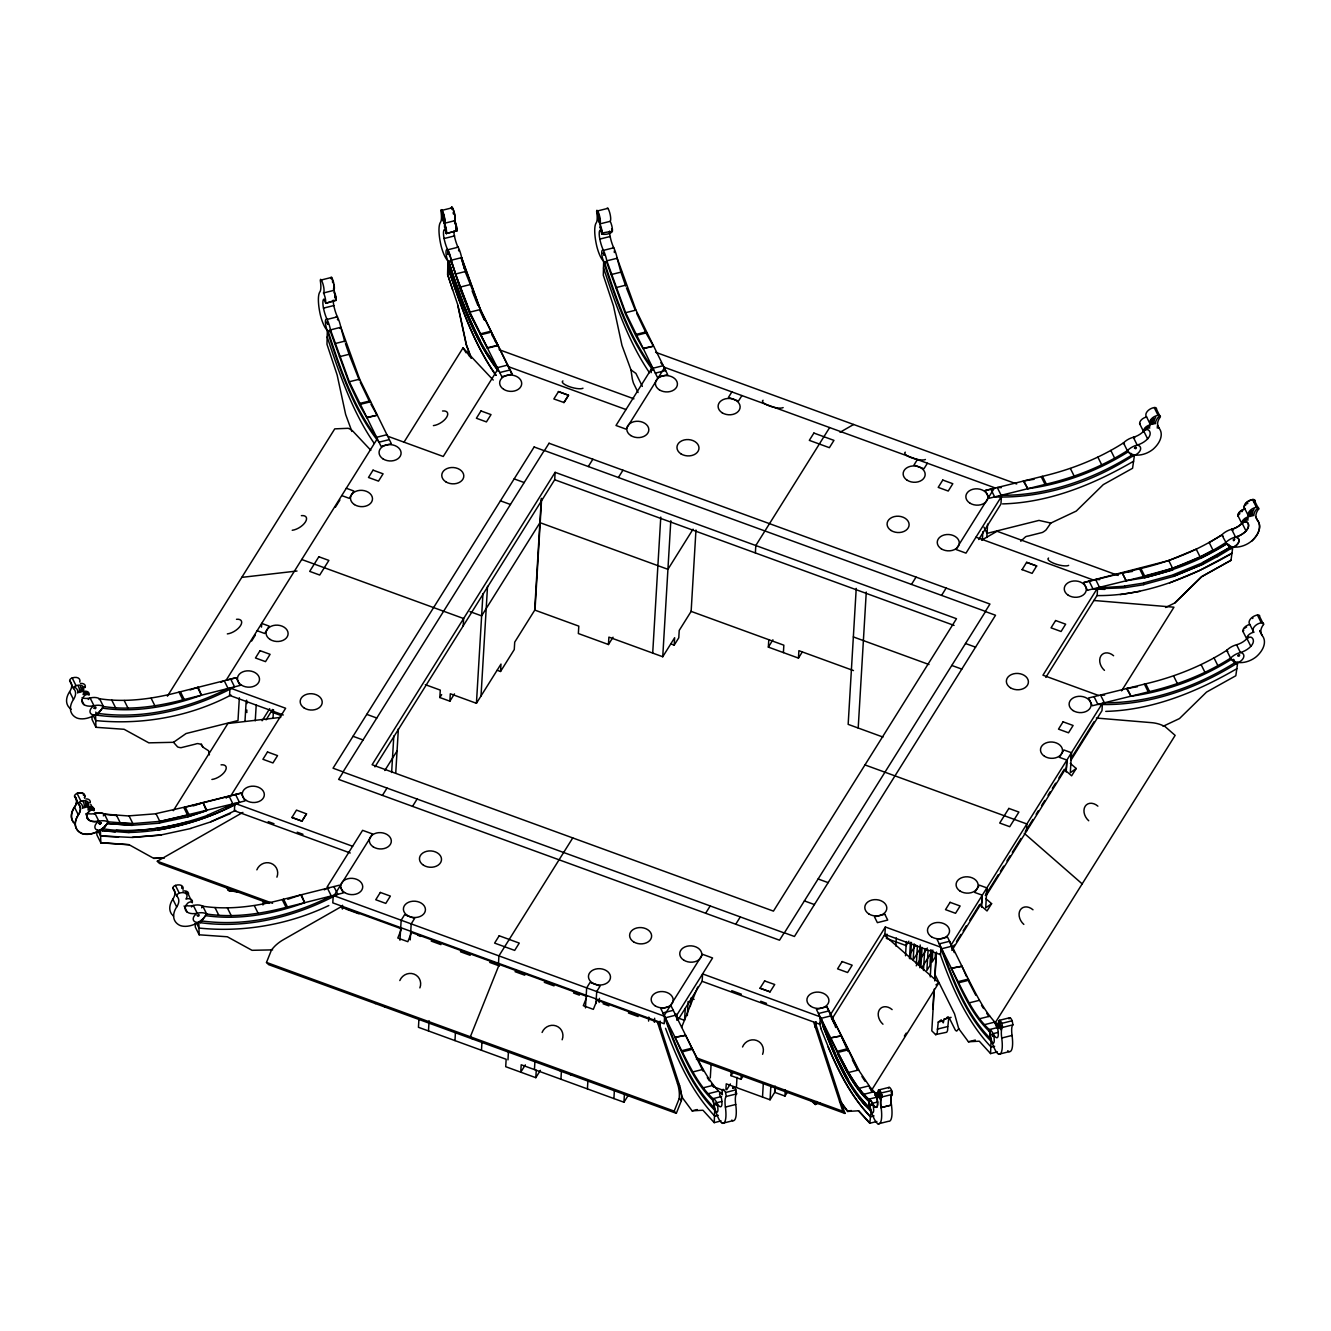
<?xml version="1.0" encoding="UTF-8"?>
<svg xmlns="http://www.w3.org/2000/svg" width="1331" height="1331" viewBox="0 0 1331 1331"><rect width="100%" height="100%" fill="white"/><g stroke="black" fill="none" stroke-linecap="round" stroke-linejoin="round"><path stroke-width="1.5" d="M892.302 1092.901L892.169 1094.265M451.226 208.268L452.074 207.203M451.425 208.218L451.658 207.104L452.241 207.786A7.653 2.013 76 0 1 454.67 215.173A7.653 2.013 76 0 1 454.453 220.78A6.755 1.78 76 0 1 456.666 230.862L456.616 231.112M935.111 974.808L954.51 1013.789L958.736 1028.68L956.739 1031.059A13.476 3.544 76 0 1 955.309 1030.078L949.968 1019.38A5.424 1.431 76 0 0 949.036 1017.55C947.106 1014.871 946.74 1020.361 944.211 1019.064L943.263 1022.824L941.267 1019.862L938.239 1022.075L937.357 1031.026A12.295 3.228 76 0 1 937.157 1033.338L935.826 1034.786L931.8 1030.843L934.279 989.033M447.931 260.71L447.582 274.668L457.964 305.365L466.449 344.812L471.307 358.022M892.386 1093.966L892.352 1094.332A16.222 4.259 76 0 0 891.454 1105.029A24.84 6.539 76 0 1 888.526 1121.284L877.994 1123.913M1234.769 539.105C1233.022 541.434 1233.637 541.301 1234.519 539.038M441.093 210.398L440.894 210.847A16.222 4.259 76 0 1 440.445 222.327A24.84 6.539 76 0 0 441.043 245.653A17.12 4.509 76 0 0 447.615 260.443L447.715 260.543A17.802 4.675 76 0 0 451.109 260.26L461.641 257.632L480.424 309.507L512.185 374.094L501.654 376.74M447.832 252.424L448.065 253.822M657.447 1022.158L659.577 1024.371L679.642 1085.78A39.414 37.867 -44 0 1 681.489 1096.262L681.389 1100.637L676.314 1113.332L674.185 1111.119L679.259 1098.441L679.359 1094.065A39.414 37.867 -44 0 0 677.512 1083.584L657.447 1022.158L597.037 1000.13L593.343 1009.347L583.311 1005.687L586.256 998.317M981.613 907.176L982.278 895.197L974.741 892.452L979.317 885.148L986.853 887.893L985.739 907.858L991.612 903.666L985.689 898.508M1066.214 772.03L1066.88 760.051L1059.343 757.306L1063.918 749.985L1071.455 752.73L1070.34 772.712L1076.213 768.503L1070.29 763.345M886.679 938.089L886.912 934.079M239.347 697.793L237.999 720.553L186.074 733.531L173.512 742.299L148.806 742.848L124.116 729.288L95.932 727.308L92.072 719.555L91.972 716.178M244.987 721.186L246.168 701.221M255.253 720.853L256.218 704.881M261.492 627.117L261.708 623.407L269.228 626.152L264.653 633.473L257.133 630.728M273.055 717.642L273.521 709.722M263.139 901.237L262.922 904.947L265.052 901.536M342.35 909.123L342.566 905.263M391.63 772.496L393.81 736.01M395.723 773.328L398.385 728.706M418.932 1019.163L418.45 1027.299L506.146 1059.276L505.713 1066.697L535.811 1077.677L540.386 1070.357M454.453 693.884L449.878 701.187L439.829 697.527L440.278 690.107L425.354 684.666M428.482 1030.909L429.098 1020.744M449.878 701.187L450.311 693.767L476.431 703.3L500.988 664.069L500.539 671.49L497.195 670.275M463.171 625.953L463.621 618.532L301.721 559.502M454.969 1040.576L455.452 1032.44M476.431 703.3L482.953 593.609M481.007 695.98L487.529 586.305M481.473 1050.226L481.955 1042.106M498.493 963.295L498.925 955.891L572.763 837.931M507.96 1059.892L508.442 1051.756M541.318 498.526L534.679 610.23L514.714 642.141L514.265 649.561L500.539 671.49M541.634 498.443L534.995 610.164L578.802 626.136L578.353 633.539L608.45 644.52L613.042 637.216M374.959 766.872L554.694 479.742L555.127 472.339L956.49 618.715L773.444 911.119L372.098 764.743L555.127 472.339M534.446 1069.558L534.929 1061.423M535.811 1077.677L536.243 1070.257M560.933 1079.208L561.416 1071.089M608.45 644.52L608.899 637.116L662.738 656.749L674.651 637.715L674.201 645.136L670.857 643.905M587.42 1088.874L587.903 1080.739M599.166 1002.476L599.399 998.366M651.208 372.63L651.425 368.92L653.621 369.719M613.907 1098.541L614.39 1090.405M525.329 1064.867L520.754 1072.187L521.203 1064.767L623.94 1102.234L624.422 1094.115M652.706 653.088L660.775 517.094M662.738 656.749L670.807 520.754M648.58 1021.093L648.813 1017.1M654.386 1022.324L654.636 1018.248M659.677 1028.796L660.143 1021.093M664.635 1016.318L664.186 1023.739L332.8 902.867L333.232 895.447L664.635 1016.318L664.236 1015.503M695.963 530.037L691.138 611.378L679.226 630.412L678.777 637.815L674.201 645.136M676.83 1020.095L677.163 1014.538L712.567 957.971L702.535 954.31L663.886 1016.052M685.265 1008.382L684.567 1020.345L677.978 1017.949M687.312 1015.586L688.144 1001.361M690.323 1006.153L690.806 998.183L694.1 999.381M702.152 981.33L702.585 973.909L820.362 1016.867L819.929 1024.288L702.152 981.33L677.778 1020.261M710.288 1077.944L711.137 1063.719M755.376 552.947L755.808 545.527L829.646 427.567M725.911 1089.39L726.244 1083.833L770.05 1099.805L774.625 1092.485L774.975 1086.395M743.164 1075.914L741.034 1079.325L731.002 1075.664L731.218 1071.954M736.409 1087.477L737.008 1077.311M741.034 1079.325L741.251 1075.614M802.111 652.24L798.45 658.096L768.353 647.116L768.786 639.695M783.41 652.606L783.843 645.186L690.839 611.278M762.513 1096.994L763.362 1082.768M770.05 1099.805L770.882 1085.564M798.45 658.096L798.899 650.676L853.454 670.574M775.291 1086.312L774.925 1092.418L784.957 1096.079L787.07 1092.718M784.957 1096.079L785.323 1089.973M815.321 1027.482L815.67 1021.692M815.52 1027.432L815.87 1021.642M856.232 588.385L848.163 724.363L882.952 737.058M858.196 728.024L866.265 592.045M884.899 934.395L885.348 926.992L940.967 947.273L940.518 954.676L884.899 934.395L832.441 1018.215M895.83 946.008L896.312 937.889M905.513 955.758L906.344 941.549M909.472 958.603L910.437 942.348M910.487 958.753L911.452 942.448M914.131 943.779L913.166 959.867L919.971 948.986M916.344 963.827L917.408 945.875M919.022 964.942L920.22 945.01M919.871 967.753L921.069 947.439M920.902 967.371L922.084 947.422M923.481 970.482L924.779 948.537M928.056 950.517L926.875 970.449L929.92 965.591L930.868 949.635M930.253 976.921L931.833 950.5M932.865 950.068L932.149 962.03L935.194 957.155L935.443 953.179M932.848 1009.364L933.946 990.78M934.661 978.851L936.209 952.896M934.761 980.914L936.458 952.048M987.602 524.115L986.82 537.441M999.198 495.764L1001.394 496.563L1000.962 503.983L978.718 539.521M982.278 895.197L981.829 902.618L951.915 950.401M986.853 887.893L986.404 895.297L1066.43 767.455L1066.88 760.051M1026.417 831.376L1026.867 823.972L864.967 764.926M1071.455 752.73L1071.006 760.151L1101.985 710.654L1102.434 703.25L951.299 944.694M399.949 940.235L401.163 920.237L404.591 914.746L414.623 918.407L411.196 923.88L410.214 939.902M585.44 1007.9L586.672 987.885L590.099 982.394L600.131 986.055L596.704 991.545L595.972 1003.541M982.345 539.837L982.844 531.718M448.663 253.755L448.297 254.57L448.015 252.158M100.457 822.392L100.557 823.839L99.11 823.29M330.62 277.48L331.652 277.397A7.653 2.013 76 0 1 334.081 284.767A7.653 2.013 76 0 1 333.848 290.374A6.755 1.78 76 0 1 336.061 300.473L325.696 303.302L335.928 299.991M440.894 210.448L441.509 209.649M721.119 1120.918L714.231 1122.649L714.697 1110.22C688.526 1083.667 675.466 1047.297 662.938 1012.908L673.27 1010.329M876.863 1121.484L869.759 1123.248L871.173 1110.936L870.224 1110.836L868.727 1099.206C854.918 1086.312 846.483 1068.959 837.964 1052.388L816.402 1009.364L826.934 1006.735L848.296 1049.81L837.765 1052.438L837.266 1051.307L847.797 1048.678M997.451 1051.873L990.563 1053.603L991.029 1041.175C964.859 1014.621 951.781 978.252 939.27 943.862L949.602 941.283L952.663 950.134M732.599 1088.209A7.653 2.013 76 0 1 735.843 1089.823L736.609 1093.882A16.222 4.259 76 0 0 735.727 1104.48A24.84 6.539 76 0 1 732.799 1120.719L722.467 1123.314A24.84 6.539 76 0 0 725.395 1107.059A16.222 4.259 76 0 1 726.277 1096.461L725.578 1092.535A7.653 2.013 76 0 0 722.833 1089.49A7.653 2.013 76 0 0 722.4 1094.681A6.755 1.78 76 0 0 719.589 1094.698L721.435 1098.058A10.465 2.745 76 0 1 720.82 1106.743A14.841 3.893 76 0 1 716.793 1102.717A13.909 3.66 76 0 0 713 1098.657C699.191 1085.763 690.756 1068.41 682.237 1051.839L660.875 1008.765L671.207 1006.169L692.569 1049.261C700.605 1064.8 708.391 1081.071 720.87 1093.616M881.821 1096.96L892.136 1094.481A16.222 4.259 76 0 0 891.254 1105.079L880.922 1107.658A16.222 4.259 76 0 1 881.804 1097.06L881.837 1094.781M1008.981 1018.897A7.653 2.013 76 0 1 1012.176 1020.761L1012.941 1024.837A16.222 4.259 76 0 0 1012.059 1035.435A24.84 6.539 76 0 1 1009.131 1051.673L998.799 1054.252A24.84 6.539 76 0 0 1001.727 1038.014A16.222 4.259 76 0 1 1002.609 1027.416L1001.844 1023.356A7.653 2.013 76 0 0 999.148 1020.444A7.653 2.013 76 0 0 998.732 1025.635A6.755 1.78 76 0 0 995.921 1025.652L997.768 1028.996A10.465 2.745 76 0 1 997.152 1037.698A14.841 3.893 76 0 1 993.126 1033.671A13.909 3.66 76 0 0 989.316 1029.595C975.507 1016.701 967.088 999.365 958.57 982.794L937.207 939.703L947.522 937.124L968.901 980.215C976.937 995.738 984.724 1012.026 997.202 1024.571M606.969 208.302L607.968 208.335A7.653 2.013 76 0 1 610.397 215.722A7.653 2.013 76 0 1 610.18 221.329A6.755 1.78 76 0 1 612.393 231.428C585.79 234.356 617.135 237.168 611.611 228.749M935.543 1034.57L946.707 1032.257L947.489 1030.743A12.295 3.228 76 0 0 947.689 1028.447L948.57 1019.479M872.071 1105.346L871.406 1103.632L872.254 1105.146M447.632 252.474L448.414 254.52L447.865 253.872M726.277 1096.461L736.609 1093.882M1002.609 1027.416L1012.941 1024.837M816.202 1103.549L816.352 1102.983A12.295 3.228 76 0 0 816.535 1101.536M816.552 1102.933L815.57 1104.497M871.921 1103.981L872.271 1105.296M447.931 252.175L448.431 253.655M678.178 1082.852L682.404 1097.726L680.807 1100.121M676.314 1113.332L268.629 964.642L266.499 962.429L271.574 949.735L274.552 946.424A39.414 37.85 -44.1 0 1 283.237 939.786L341.069 906.777L401.496 928.822L397.803 938.039L407.835 941.699L411.529 932.482L587.004 996.47M499.258 964.476L470.342 1036.782L472.472 1038.979M681.572 1027.432L697.743 987.02M99.043 823.407L99.675 824.288M990.796 489.143L994.656 496.896C1044.12 498.659 1093.5 481.872 1134.494 454.869L1132.581 468.262L1103.299 484.617L1076.247 511.087L1050.841 523.066L1046.083 529.888A13.476 8.352 -26.5 0 1 1042.423 532.45L1028.131 536.06A5.424 3.361 -26.5 0 0 1025.619 536.742L1020.761 541.235M875.365 1095.513L875.332 1095.247A6.755 1.78 76 0 1 878.127 1095.23A7.653 2.013 76 0 1 878.56 1090.039A7.653 2.013 76 0 1 881.255 1092.951L881.305 1093.1M337.392 319.324L338.024 320.072M1139.669 423.99L1139.735 423.84A3.011 1.863 -26.5 0 1 1140.035 423.441M1145.209 429.231A10.465 6.489 -26.5 0 1 1143.762 431.111A14.841 9.184 -26.5 0 1 1133.33 437.283A13.909 8.618 -26.5 0 0 1123.48 442.907C1098.674 458.679 1071.056 469.593 1042.489 476.332L985.273 490.523L989.133 498.276L1046.349 484.101C1074.916 477.347 1102.534 466.432 1127.34 450.66A13.909 8.618 -26.4 0 1 1137.19 445.053A14.841 9.184 -26.5 0 0 1147.621 438.864A10.465 6.489 -26.5 0 0 1148.37 429.946A3.011 1.863 -26.5 0 0 1143.595 431.61L1139.619 423.707A6.755 4.193 -26.5 0 1 1146.623 416.986A7.653 4.742 -26.5 0 1 1147.222 411.512A7.653 4.742 -26.5 0 1 1154.21 407.569A2.878 1.78 -26.5 0 1 1156.456 409.233L1159.551 415.438M1238.063 516.112L1238.063 515.829A3.011 1.863 -26.5 0 1 1238.479 515.28M1242.888 631.46L1242.971 631.327A3.011 1.863 -26.5 0 1 1243.786 630.412M1227.698 651.458L1226.7 650.377C1201.91 666.149 1174.275 677.063 1145.725 683.818L1088.492 698.01L1092.352 705.763L1149.585 691.571C1178.135 684.833 1205.753 673.919 1230.559 658.146A13.909 8.618 -26.5 0 1 1240.425 652.523A14.841 9.184 -26.5 0 0 1250.841 646.35A10.465 6.489 -26.5 0 0 1251.589 637.433A3.011 1.863 -26.5 0 0 1246.831 639.08L1242.838 631.193A6.755 4.193 -26.5 0 1 1249.859 624.455A7.653 4.742 -26.5 0 1 1250.458 618.998A7.653 4.742 -26.5 0 1 1257.446 615.038A2.878 1.78 -26.5 0 1 1259.692 616.719L1263.552 624.472A16.222 10.049 -26.5 0 0 1262.304 635.669A24.84 15.39 -26.5 0 1 1256.414 656.616A17.12 10.598 -26.5 0 1 1238.479 662.472L1238.229 662.439A17.802 11.031 -26.5 0 1 1230.559 658.146L1226.7 650.377A13.909 8.618 -26.5 0 1 1236.566 644.77A14.841 9.184 -26.5 0 0 1246.981 638.597A10.465 6.489 -26.5 0 0 1248.445 636.717M167.407 696.196L334.746 428.865L348.123 428.299A39.414 18.95 -31.9 0 1 352.981 431.294L370.833 450.294M377.289 438.781L226.154 680.208L236.219 677.695L240.079 685.448L182.846 699.873C157.041 706.561 130.022 710.521 103.452 706.511A13.909 8.618 -26.5 0 0 93.985 705.729A14.841 9.184 -26.5 0 1 83.986 704.648L81.673 699.99M251.659 640.976L255.319 635.12M335.345 507.277L339.921 499.974M173.313 810.695L227.9 723.482L280.725 717.392M404.075 442.058L463.022 347.89L493.235 380.067M262.107 720.753L269.677 708.674M266.084 719.838L272.556 709.473M230.978 795.555L285.633 708.258L230.013 687.977L229.564 695.381L283.27 714.98M497.894 369.169L443.24 456.483L387.62 436.185M306.513 813.873L301.937 821.194L291.905 817.533L296.48 810.097L306.513 813.873L301.937 821.061L291.905 817.4M563.878 402.611L568.453 395.29L558.421 391.63M384.809 770.516L397.054 750.967M539.887 522.8L481.622 615.87L469.943 611.611M439.829 697.527L441.659 694.599M382.43 795.389L387.005 788.068M588.285 466.532L592.861 459.228M651.425 368.92L616.003 425.487L626.036 429.148L664.685 367.406M333.981 895.73L372.63 833.988L362.598 830.328L327.176 886.895L329.373 887.694M412.527 806.353L417.102 799.049M618.383 477.513L622.958 470.209M731.884 391.913L728.44 397.403L738.472 401.064L741.916 395.573M693.052 529.172L667.929 569.319L540.186 522.734M768.353 647.116L772.928 639.812M917.375 459.578L913.948 465.051L923.98 468.712L927.408 463.238M705.63 913.249L710.205 905.945M911.469 584.409L916.044 577.105M994.606 487.745L955.957 549.47L965.99 553.13L1001.394 496.563M623.94 1102.234L628.515 1094.931M735.727 924.23L740.302 916.926M941.566 595.39L946.141 588.086M764.693 980.864L759.984 988.251L770.017 991.894L774.725 984.507L764.56 980.93M1022.058 569.718L1026.634 562.281L1036.666 565.941L1032.107 573.378L1022.058 569.585M731.002 1075.664L733.131 1072.254M726.709 1089.773L730.386 1083.933M830.694 1014.289L885.348 926.992M1045.8 677.379L1097.16 595.306L1097.609 587.903L1042.955 675.2L1098.574 695.481M908.857 941.217L906.112 945.592L886.346 938.388M910.837 952.763L915.761 944.894M916.21 965.824L919.272 960.949M921.501 957.388L927.358 948.021M921.801 967.737L930.635 953.628M952.081 948.537L954.294 945.027M956.49 941.499L960.899 934.462M963.112 930.935L966.422 925.644M969.717 920.37L979.633 904.514L987.036 910.97L991.612 903.666M985.289 895.48L998.267 874.75M1000.43 871.306L1003.674 866.115M1006.918 860.941L1010.162 855.75M1012.325 852.289L1020.977 838.48M1025.303 831.559L1032.873 819.48M1036.117 814.289L1038.28 810.829M1041.524 805.654L1044.768 800.463M1048.013 795.289L1050.176 791.829M1052.339 788.368L1055.583 783.194M1058.827 778.003L1064.234 769.368L1071.621 775.823L1076.213 768.503M1072.12 756.773L1094.165 721.568M904.381 1036.05L906.211 1033.122M871.156 1090.904L938.854 982.777L884.383 935.227M1121.567 690.889L1173.959 607.186L1093.716 600.464M994.673 1023.672L1175.14 735.378L1164.974 726.493L1161.231 724.863A39.414 29.814 54.3 0 0 1151.98 722.7L1096.378 718.041M81.956 697.793A14.841 9.184 -26.5 0 0 90.125 697.976A13.909 8.618 -26.5 0 1 99.592 698.758L103.452 706.511L97.296 715.213L95.566 714.481L95.932 727.308M156.06 813.773L129.024 815.853L132.967 823.756L108.277 821.859L102.188 830.71L100.391 829.829L100.823 842.806L129.007 844.786M272.622 949.868L252.025 950.317L227.335 936.774L199.151 934.795L198.801 921.95L200.515 922.699L206.671 913.998C233.258 918.007 260.277 914.048 286.065 907.359L343.315 892.935L339.455 885.182L282.205 899.59C256.417 906.278 229.398 910.238 202.828 906.228A13.909 8.618 -26.4 0 0 193.344 905.463A14.841 9.184 -26.5 0 1 185.874 905.479M377.804 440.761C353.331 409.149 340.12 370.5 327.925 332.833L330.504 329.872L340.836 327.293L359.636 379.169L391.381 443.755L381.049 446.334L349.304 381.747L330.504 329.872A13.909 3.66 76 0 0 327.077 319.423A14.841 3.893 76 0 1 323.483 308.126A10.465 2.745 76 0 1 323.932 299.092L325.646 302.952A6.755 1.78 76 0 0 323.516 292.953A7.653 2.013 76 0 0 323.749 287.346A7.653 2.013 76 0 0 321.32 279.976L320.571 279.31L320.289 280.458A16.222 4.259 76 0 1 319.856 291.938A24.84 6.539 76 0 0 320.438 315.247A17.12 4.509 76 0 0 327.027 330.055L327.127 330.138A17.802 4.675 76 0 0 330.504 329.872M498.41 371.166C473.919 339.538 460.726 300.889 448.53 263.239L450.826 260.776L469.893 313.417L487.645 348.14M652.972 370.284C629.347 338.806 616.203 300.922 604.257 263.788L606.836 260.826L617.168 258.247L635.952 310.106L667.713 374.71L657.381 377.289L625.637 312.685L606.836 260.826A13.909 3.66 76 0 0 603.409 250.361A14.841 3.91 76 0 1 599.815 239.081A10.465 2.745 76 0 1 600.264 230.047L601.978 233.89A6.755 1.78 76 0 0 599.848 223.907A7.653 2.013 76 0 0 600.065 218.301A7.653 2.013 76 0 0 597.652 210.914L596.887 210.265L596.621 211.413A16.222 4.259 76 0 1 596.188 222.893A24.84 6.539 76 0 0 596.77 246.202A17.12 4.509 76 0 0 603.359 260.992L603.459 261.092A17.785 4.675 76 0 0 606.836 260.826M816.236 1103.948L815.038 1104.447M85.201 687.478L85.284 687.179A6.755 4.193 -26.5 0 0 80.509 683.452M83.986 704.648A10.465 6.489 -26.5 0 1 84.286 695.847A3.011 1.863 -26.5 0 1 88.994 695.131L89.144 694.932A6.755 4.193 -26.5 0 0 82.722 691.554A7.653 4.742 -26.5 0 0 82.772 686.214A7.653 4.742 -26.5 0 0 76.05 685.698A2.878 1.78 -26.5 0 0 73.538 688.56A16.222 10.049 -26.5 0 1 73.471 699.457A24.84 15.39 -26.5 0 0 76.998 718.058A17.12 10.598 -26.5 0 0 94.767 714.997L95.033 714.83A17.785 11.014 -26.5 0 0 103.452 706.511M90.109 802.526L90.175 802.676A6.755 4.193 -26.5 0 0 85.8 798.916M206.671 913.998A13.909 8.618 -26.5 0 0 197.204 913.216A14.841 9.184 -26.5 0 1 187.222 912.134A10.465 6.489 -26.5 0 1 187.521 903.333A3.011 1.863 -26.5 0 1 192.23 902.618L192.363 902.401A6.755 4.193 -26.5 0 0 185.957 899.024A7.653 4.742 -26.5 0 0 186.007 893.7A7.653 4.742 -26.5 0 0 179.286 893.184A2.878 1.78 -26.5 0 0 176.757 896.046A16.222 10.049 -26.5 0 1 176.69 906.943A24.84 15.39 -26.5 0 0 180.234 925.544A17.12 10.598 -26.5 0 0 198.003 922.466L198.252 922.316A17.802 11.031 -26.5 0 0 206.671 913.998L202.828 906.228L201.68 907.842M1233.055 539.97L1234.17 539.221M103.352 815.87L104.417 814.106L129.107 816.003M103.319 828.947L108.343 822.009L104.417 814.106A13.909 8.618 -26.5 0 0 94.934 813.324A7.836 4.858 -26.5 0 0 94.135 813.89A7.836 4.858 -26.5 0 1 95.017 813.474A13.909 8.618 -26.4 0 1 104.483 814.256L116.646 815.57M451.858 207.253L452.44 207.736A7.653 2.013 76 0 1 454.869 215.123A7.653 2.013 76 0 1 454.653 220.73A6.755 1.78 76 0 1 456.866 230.812L446.534 233.407A6.755 1.78 76 0 0 444.321 223.309A7.653 2.013 76 0 0 444.338 217.752A7.653 2.013 76 0 0 441.909 210.365L441.726 210.065M337.409 316.845A13.909 3.66 76 0 1 340.836 327.293L344.796 341.801M447.882 249.762A13.909 3.66 76 0 1 451.309 260.211L459.661 288.128L469.693 313.467L487.445 348.19L497.977 345.561L494.533 339.954M457.215 246.95A7.836 2.063 76 0 1 458.213 247.183A13.909 3.66 76 0 1 461.641 257.632L464.286 268.696M609.531 231.095A10.465 2.745 76 0 0 610.147 236.502A14.841 3.91 76 0 0 613.741 247.782A13.909 3.66 76 0 1 617.168 258.247L620.579 271.008M614.356 252.541L614.306 250.877M1174.641 603.226L1201.71 576.739L1230.992 560.401L1232.822 546.841L1231.042 548.622L1225.668 542.632C1201.044 558.737 1173.277 569.402 1144.76 576.223L1087.46 590.265M99.293 823.074L101.206 822.891M935.926 984.873L938.854 982.777M73.754 822.674A24.84 15.39 -26.5 0 1 74.503 807.202A16.222 10.049 -26.5 0 0 74.503 796.154L78.429 804.057A16.222 10.049 -26.5 0 1 78.363 814.955A24.84 15.39 -26.5 0 0 81.906 833.555A17.12 10.598 -26.5 0 0 99.675 830.494L99.858 830.178A17.785 11.014 -26.5 0 0 108.277 821.859M94.035 810.429A6.755 4.193 -26.5 0 0 87.63 807.052A7.653 4.742 -26.5 0 0 87.68 801.711A7.653 4.742 -26.5 0 0 80.958 801.195A2.878 1.78 -26.5 0 0 78.429 804.057A16.222 10.049 -26.5 0 1 78.296 814.805A24.84 15.39 -26.5 0 0 81.823 833.406A17.12 10.598 -26.5 0 0 99.592 830.344L99.925 830.328A17.802 11.031 -26.5 0 0 108.343 822.009A13.909 8.618 -26.5 0 0 98.877 821.227A14.841 9.184 -26.5 0 1 88.894 820.146L85.716 813.79M1131.1 453.389L1132.631 456.5L1128.322 451.741C1097.875 470.908 1063.436 483.835 1027.782 488.743L1023.289 481.023L1034.137 479.276M1131.683 455.252C1092.668 479.41 1047.397 495.698 1001.145 495.282L997.285 487.529L1001.394 487.645M1083.684 582.662L1140.9 568.47C1169.483 561.782 1197.051 550.751 1221.808 534.879A13.909 8.618 -26.5 0 1 1231.657 529.272A14.841 9.184 -26.5 0 0 1242.089 523.1L1246.016 531.002A14.841 9.184 -26.5 0 1 1235.601 537.175L1231.657 529.272A7.836 4.858 -26.5 0 1 1233.122 529.705M1209.197 542.549L1221.875 535.029M1226.65 543.73L1200.662 558.255M1217.349 556.757L1230.959 548.472L1230.01 547.224L1202.509 562.614M1230.909 560.251L1201.627 576.589L1174.574 603.076L1165.573 607.502M1163.144 726.277L1179.466 718.574L1206.535 692.087L1235.817 675.749L1237.73 662.339L1235.867 663.969L1231.541 659.228C1201.111 678.377 1166.671 691.321 1131.001 696.213L1126.508 688.51L1137.373 686.763M840.027 432.292L853.62 424.489M981.629 540.153L997.085 531.269L1118.206 575.458M269.078 903.416L159.454 863.42L157.308 861.224L242.907 812.392M230.929 695.065C189.701 716.81 142.034 725.195 95.732 720.57L93.42 715.912M235.737 810.413L210.83 821.693M1133.596 461.225C1093.616 484.484 1049.327 502.652 1002.542 503.9M1231.924 553.214L1199.148 570.716L1169.716 582.878M1231.99 553.363C1190.946 577.155 1145.076 596.105 1096.96 595.589M1236.815 668.711C1196.835 691.954 1152.546 710.138 1105.762 711.386M1212.99 550.169L1200.096 556.924L1172.611 568.304L1143.329 576.306M1217.266 556.608L1203.191 564.194L1173.759 576.373L1143.728 584.559M221.013 682.354L224.207 680.707L228.067 688.46C188.403 708.475 142.833 719.489 98.427 713.449M229.098 796.204L225.921 797.851L229.032 796.054L232.958 803.957L207.22 815.287M226.52 807.118L232.892 803.808M239.38 802.177C205.523 820.611 167.523 831.559 128.924 832.474M324.248 889.84L327.426 888.176L331.286 895.946C291.639 915.961 246.069 926.975 201.647 920.919M190.133 689.94L198.203 687.195L201.414 695.231C169.886 706.545 135.745 712.95 102.304 708.125M203.111 802.693L193.095 805.92M230.496 813.54L210.914 821.843L190.899 828.331M287.779 899.29L301.438 894.682L304.649 902.717C273.121 914.031 238.981 920.436 205.54 915.612M328.824 905.529C288.544 924.696 243.323 932.632 198.968 928.056L196.655 923.398M1087.527 590.415L1083.6 582.512L1168.751 560.551L1196.236 549.171L1200.179 557.073M1173.476 574.626L1202.575 562.763L1216.484 555.46L1230.094 547.39L1228.546 544.279M1173.692 576.223L1203.108 564.045M99.16 699.524A17.802 11.031 -26.5 0 0 99.592 698.758C126.162 702.768 153.181 698.808 178.986 692.12L236.219 677.695M185.175 807.002L155.977 813.624L159.92 821.526L244.987 800.963L241.044 793.043L185.175 807.002L189.118 814.921L159.836 821.377L132.884 823.606L120.439 823.174M187.654 816.768L206.971 810.446L203.027 802.543L206.322 810.729L187.738 816.918L159.454 823.007M207.303 815.437C178.171 825.653 147.259 832.041 116.279 830.211M1144.51 577.671C1173.443 570.733 1201.61 559.985 1226.733 543.88L1221.808 534.879L1222.873 536.11M1172.877 569.934L1144.577 577.82L1126.109 580.715M1143.928 582.845L1173.543 574.776M441.909 210.365L452.44 207.736M455.884 228.2L456.866 230.812L446.268 233.524A6.755 1.78 76 0 0 444.121 223.358L454.653 220.73M455.684 273.953L451.109 260.26A13.909 3.66 76 0 0 447.682 249.812A14.841 3.893 76 0 1 444.088 238.532L454.62 235.886M321.32 279.976L331.652 277.397M597.652 210.914L607.968 208.335M458.213 247.183L447.682 249.812A7.836 2.063 76 0 0 446.001 252.175A7.836 2.063 76 0 0 447.615 260.443M323.516 292.953L333.848 290.374M599.848 223.907L610.18 221.329M466.016 271.374L455.485 274.02L470.093 312.086M323.483 308.126L333.815 305.548A10.465 2.745 76 0 1 333.199 300.141M599.815 239.081L610.147 236.502M333.815 305.548A14.841 3.893 76 0 0 337.409 316.845L327.077 319.423A7.836 2.063 76 0 0 325.396 321.769A7.836 2.063 76 0 0 327.027 330.055M470.525 284.501L459.994 287.13L469.893 312.136L480.973 334.73M334.88 343.614L345.211 341.035M611.212 274.569L621.544 271.99M469.893 312.136L480.424 309.507M339.405 356.725L349.737 354.146M615.737 287.679L626.069 285.1M490.79 331.253L480.258 333.881L501.854 376.69M480.774 334.78L491.305 332.151M349.304 381.747L359.636 379.169M625.637 312.685L635.952 310.106M487.196 347.824L497.727 345.195L491.738 334.63M507.693 365.077L497.162 367.705L487.379 353.813M359.669 403.476L370.001 400.897M636.002 334.43L646.317 331.852M360.185 404.391L370.517 401.812M636.517 335.345L646.849 332.75M499.591 372.58L510.122 369.951M366.607 417.418L377.172 415.205L366.857 417.801L359.603 405.106L349.105 383.078L330.021 330.421M642.94 348.373L653.504 346.16L643.172 348.739L635.935 336.061L625.42 314.016L606.354 261.375M386.888 434.721L376.557 437.317C353.181 406.254 340.22 368.787 328.408 332.118M378.986 442.191L389.317 439.596M655.318 373.129L665.65 370.55M985.273 490.523L994.257 488.277M241.127 793.193L183.878 807.618L187.738 815.371M685.631 1035.318L675.067 1037.298L685.631 1035.318L703.051 1071.156M961.964 966.256L951.399 968.253L961.964 966.256L966.506 976.555M681.738 1050.708L692.07 1048.129M958.07 981.646L968.402 979.067M682.237 1051.839L692.569 1049.261M958.57 982.794L968.901 980.215M692.702 1071.971L703.034 1069.375M969.035 1002.909L979.366 1000.33M841.358 1035.867L830.594 1037.897L841.358 1035.867L857.896 1070.008M944.211 1019.064L951.099 1017.35M938.239 1022.075L943.396 1020.777M937.29 1029.146L947.622 1026.567M703.151 1087.826L713.483 1085.247M979.466 1018.781L989.798 1016.202M999.398 1020.328L1009.73 1017.749M708.092 1093.749L718.424 1091.154M984.424 1024.687L994.756 1022.108M725.578 1092.535L735.843 1089.823M1001.844 1023.356L1012.176 1020.761M714.697 1110.22L713 1098.657L721.602 1096.494M991.029 1041.175L989.316 1029.595L997.934 1027.449M721.951 1101.419L716.793 1102.717A7.836 2.063 76 0 1 717.875 1110.603A7.836 2.063 76 0 1 715.712 1111.285L715.629 1111.002A17.802 4.675 76 0 1 713 1098.657M998.283 1032.374L993.126 1033.671A7.836 2.063 76 0 1 994.19 1041.557A7.836 2.063 76 0 1 992.044 1042.24L991.961 1041.957A17.785 4.675 76 0 1 989.332 1029.612M682.404 1097.726L692.103 1110.836L697.278 1109.538M958.736 1028.68L968.436 1041.774L975.324 1040.06M837.765 1052.438L848.23 1072.57L858.761 1069.941L826.734 1006.785M725.395 1107.059L735.727 1104.48M1001.727 1038.014L1012.059 1035.435M718.307 1115.345L714.863 1116.21C691.421 1091.536 677.462 1059.792 665.533 1028.331M994.64 1046.299L991.196 1047.164C966.506 1020.977 951.931 987.186 940.019 953.678M848.23 1072.57L858.678 1088.442L869.21 1085.797L858.562 1069.991M816.452 1103.782L820.112 1102.883M878.593 1089.989L889.125 1087.36M858.678 1088.442L863.619 1094.348L874.151 1091.719L876.597 1094.165M891.637 1090.522L881.055 1093.001L881.771 1095.529M877.329 1097.06L868.527 1099.256L863.619 1094.348M871.239 1111.901L871.156 1111.601A17.802 4.675 76 0 1 868.527 1099.256A13.909 3.66 76 0 1 872.321 1103.316L877.695 1101.968M840.36 1101.602L847.631 1111.435L851.274 1110.52M876.879 1097.476L877.162 1098.607A10.465 2.745 76 0 1 876.547 1107.292A14.841 3.893 76 0 1 872.52 1103.266A13.909 3.66 76 0 0 868.727 1099.206A17.785 4.675 76 0 0 871.356 1111.551L871.439 1111.851A17.12 4.509 76 0 0 878.194 1123.863A24.84 6.539 76 0 0 881.122 1107.608L891.454 1105.029M874.051 1115.894L870.391 1116.809C851.391 1096.91 838.713 1072.087 828.098 1046.948M187.704 821.959C160.269 829.013 131.47 833.422 103.252 828.797M157.773 830.078C186.157 824.904 214.108 816.319 239.447 802.343L235.52 794.424M190.982 828.481L161.051 834.936L132.218 837.315M1132.548 571.415L1122.249 572.962L1126.176 580.865L1122.316 573.112M1124.529 586.073L1143.995 583.011M1143.811 584.708L1124.013 587.836L1092.984 588.884L1089.124 581.131M1120.12 594.658L1139.835 591.38M99.825 824.272L101.173 822.824M241.776 577.371L297.013 571.016M159.537 823.157L132.152 825.27L107.129 823.473L132.218 825.42M161.134 835.086L132.285 837.465L100.557 835.918M1105.645 587.437L1124.595 586.222M968.436 1041.774L979.283 1041.191L990.563 1053.603M692.103 1110.836L702.951 1110.237L714.231 1122.649M847.631 1111.435L858.695 1110.786L869.975 1123.198M100.757 842.656L128.941 844.636L153.697 858.345L163.929 857.963M153.697 858.345L163.996 858.112M1099.722 579.617L1095.613 579.501L1099.556 587.404M1099.473 587.254L1105.712 587.587M1093.067 589.034L1104.913 589.383M1104.63 695.115L1100.521 694.998L1104.381 702.751C1150.633 703.184 1195.903 686.896 1234.902 662.722L1233.371 659.627M115.231 831.991L102.104 830.561L129.007 832.624M118.592 836.983L100.64 836.068L97.479 829.712M200.515 922.699C247.749 929.071 296.148 916.577 337.775 894.316L333.915 886.562M230.18 890.905L239.464 891.92M239.547 892.086L229.464 890.755M1154.21 407.569L1158.07 415.322A2.878 1.78 -26.5 0 1 1160.316 417.002A16.222 10.049 -26.5 0 0 1159.085 428.183A24.84 15.39 -26.5 0 1 1153.195 449.146A17.12 10.598 -26.5 0 1 1135.26 454.986L1135.01 454.952A17.785 11.014 -26.4 0 1 1127.34 450.66L1123.48 442.907L1124.462 443.988M1050.841 523.066L1038.979 520.404L987.053 533.382L983.975 527.176M815.52 1104.497L810.995 1100.487M655.601 352.266L1016.701 483.968M663.953 367.14L995.338 488.011M499.125 349.67L633.922 398.818M508.209 366.591L625.986 409.549M975.972 537.192L1093.749 580.15M1026.634 562.397L1036.683 566.058M554.694 479.742L954.094 625.42M514.149 478.894L524.198 482.554M965.507 643.505L975.556 647.165M500.423 500.822L510.455 504.482M951.781 665.45L961.814 669.11M853.354 636.933L928.988 664.518M346.31 488.261L353.83 491.006L349.254 498.326L341.734 495.581M366.757 714.364L376.789 718.025M818.116 878.976L828.148 882.636M353.031 736.293L363.064 739.953M804.39 900.904L814.422 904.564M271.424 712.018L281.457 715.679M760.117 988.168L770.15 991.828M352.615 846.266L234.838 803.325L234.389 810.729L350.236 852.988M268.197 821.61L274.003 823.723M297.212 832.191L303.002 834.304M731.734 990.68L741.4 994.207M760.75 1001.245L766.54 1003.374M674.967 1013.74L677.163 1014.538M341.002 907.276L344.296 908.474M345.944 909.073L359.004 913.848M417.718 935.244L421.012 936.442M431.211 941.084L440.96 944.627M460.459 951.748L470.209 955.309M489.708 962.413L499.441 965.973M515.047 971.663L524.797 975.207M544.296 982.328L554.045 985.872M573.528 992.993L579.384 995.122M603.059 1003.757L608.916 1005.887M628.398 1012.991L638.148 1016.551M157.308 861.224L272.572 903.267M696.296 1057.796L842.806 1111.235L844.952 1113.431L815.238 1022.557M696.396 1059.26L844.952 1113.431M714.514 1087.128L723.914 1090.555M266.499 962.429L674.185 1111.119M229.548 890.905L228.217 890.156M444.953 229.498L444.537 229.498A10.465 2.745 76 0 0 444.088 238.532M570.217 1074.616L570.932 1074.832A13.476 3.394 -70 0 0 571.864 1074.433M560.185 1070.956L560.9 1071.172A13.476 3.394 -70 0 0 561.815 1070.773M384.709 1006.968L385.424 1007.168A13.476 3.394 -70 0 0 386.356 1006.768M374.676 1003.308L375.392 1003.507A13.476 3.394 -70 0 0 376.324 1003.108M228.882 890.655L227.701 889.69M201.364 744.029L202.911 747.124L208.584 750.784L209.4 754.893M604.257 263.788L603.658 261.259L603.309 275.234L613.491 305.964L621.976 345.411L630.994 369.951L635.902 373.395L642.357 386.389M441.426 209.749L442.108 210.315A7.653 2.013 76 0 1 444.537 217.702A7.653 2.013 76 0 1 444.321 223.309M875.615 1095.496L876.613 1097.343M1024.221 833.289L1082.186 883.884M447.832 260.394L447.931 260.493A17.785 4.675 76 0 0 451.309 260.227M811.195 1100.438L814.938 1104.164M989.632 1031.741C971.78 1014.521 961.614 991.146 951.632 968.852M990.73 1038.879C966.256 1014.289 953.678 980.648 941.683 948.737L952.014 946.158L954.26 952.597M868.844 1101.403C854.818 1088.342 846.283 1070.74 837.648 1053.952M822.758 1025.918C834.82 1055.866 846.716 1087.943 870.441 1110.786L870.125 1108.49C845.534 1083.95 832.823 1050.359 820.894 1018.381L831.426 1015.753L835.735 1027.532M869.925 1108.54L859.327 1096.91M869.759 1123.248L858.495 1110.836M713.316 1100.804C695.447 1083.567 685.282 1060.191 675.299 1037.897M714.398 1107.924C689.924 1083.334 677.346 1049.693 665.367 1017.782L675.682 1015.204L677.363 1020.028M873.951 1091.769L876.397 1094.215M839.512 1101.153L841.641 1103.349M657.747 1023.09L659.893 1025.303M677.512 1083.584L679.642 1085.78M679.259 1098.441L681.389 1100.637M1127.34 450.66L1128.322 451.741M1230.559 658.146L1231.541 659.228M1143.595 431.61L1143.479 431.46A6.755 4.193 -26.5 0 1 1150.483 424.739A7.653 4.742 -26.5 0 1 1151.082 419.265A7.653 4.742 -26.5 0 1 1158.07 415.322M1246.831 639.08L1246.698 638.947A6.755 4.193 -26.5 0 1 1253.719 632.225A7.653 4.742 -26.5 0 1 1254.318 626.751A7.653 4.742 -26.5 0 1 1261.306 622.792A2.878 1.78 -26.5 0 1 1263.552 624.472M870.607 1116.759C847.065 1092.102 833.372 1060.241 821.061 1028.946M869.01 1085.863L874.151 1091.719M869.359 1087.793L873.136 1092.302M865.133 1105.495C842.906 1078.809 830.278 1045.783 818.465 1013.507L828.997 1010.878L832.075 1019.729M660.775 362.714L663.221 365.676L652.889 368.254C629.513 337.192 616.552 299.741 604.74 263.072M497.361 367.655C473.786 336.676 460.792 299.225 449.013 262.506M498.609 371.099C474.119 339.488 460.925 300.839 448.73 263.189L449.213 262.457C457.382 289.359 467.48 315.697 480.208 340.786M334.746 296.813L335.662 298.859M840.56 1101.552L847.83 1111.385M876.147 1095.812L876.963 1098.657A10.465 2.745 76 0 1 876.347 1107.359A14.841 3.893 76 0 1 872.321 1103.316M649.495 372.747C627.899 340.952 615.654 304.05 603.492 267.897M496.097 375.309C473.254 342.799 460.493 304.649 447.965 267.281M495.897 375.359C473.054 342.849 460.293 304.699 447.765 267.331M374.227 443.389C352 411.229 339.505 373.712 327.16 336.943M981.496 1005.321L983.609 1008.532M986.787 1013.357L988.9 1016.568M861.956 1076.529L865.133 1081.354M707.277 1077.594L709.39 1080.805M711.519 1084.016L713.632 1087.227M466.682 351.8L469.76 356.708M463.022 347.89L466.1 352.815M445.419 230.03L445.619 230.429M192.23 902.618L188.503 894.648A6.755 4.193 -26.5 0 0 182.913 891.071M646.267 333.482L653.271 345.794M370.933 404.291L376.939 414.839M445.286 230.213L446.068 231.594M968.785 981.712L975.839 995.305M852.389 1059.859L857.696 1070.057M848.513 1080.107L837.449 1058.811L821.094 1018.331M638.065 392.529L633.539 383.311A13.476 3.544 76 0 1 632.308 378.986L630.994 369.951M1244.951 508.958A6.755 4.193 -26.5 0 0 1237.946 515.696L1241.806 523.449A6.755 4.193 -26.5 0 1 1248.811 516.711L1244.951 508.958A7.653 4.742 -26.5 0 1 1245.55 503.484A7.653 4.742 -26.5 0 1 1252.538 499.541A2.878 1.78 -26.5 0 1 1254.784 501.221L1258.727 509.124M1252.538 499.541L1256.481 507.444M1255.865 517.06L1257.479 520.321A24.84 15.39 -26.5 0 1 1251.589 541.268M1229.428 545.377L1231.042 548.622M1257.446 615.038L1261.306 622.792M1157.537 425.071L1159.085 428.183M1259.991 631.01L1262.304 635.669M1146.623 416.986L1150.483 424.739M1209.13 542.399L1213.057 550.319M1249.859 624.455L1253.719 632.225M1143.762 431.111L1147.621 438.864M1246.981 638.597L1250.841 646.35M1233.554 659.327L1235.867 663.969C1194.739 689.408 1146.673 706.362 1097.892 704.382L1094.032 696.629M1168.751 560.551L1172.678 568.453M1110.803 450.427L1114.663 458.18M1214.022 657.897L1217.882 665.666M1097.909 457.182L1101.769 464.952M1201.144 664.668L1205.004 672.421M1140.817 568.32L1144.76 576.223M1139.469 568.553L1143.396 576.456M1070.423 468.562L1074.283 476.315M1173.643 676.048L1177.502 683.801M1042.489 476.332L1046.349 484.101M1145.725 683.818L1149.585 691.571M1041.141 476.565L1045.001 484.318M1144.361 684.051L1148.22 691.804M1023.922 480.973L1027.782 488.743M1127.141 688.46L1131.001 696.213M511.986 374.144L480.225 309.557L461.441 257.682A17.785 4.675 76 0 1 461.241 258.048M230.696 679.076L234.555 686.829C192.928 709.09 144.513 721.585 97.296 715.213L95.749 712.102M197.554 687.478L201.414 695.231M300.789 894.948L304.649 902.717M180.351 691.654L184.21 699.407M283.586 899.14L287.446 906.893M178.986 692.12L182.846 699.873M282.205 899.59L286.065 907.359M151.152 698.276L155.012 706.029M254.387 905.745L258.247 913.515M124.199 700.505L128.059 708.258M227.435 907.992L231.295 915.745M111.754 700.073L115.614 707.826M214.973 907.542L218.833 915.312M73.538 688.56L69.678 680.807A2.878 1.78 -26.5 0 1 72.19 677.945L76.05 685.698M176.757 896.046L172.897 888.293A2.878 1.78 -26.5 0 1 175.426 885.414L179.286 893.184M199.151 934.795L195.291 927.025L195.208 923.664M184.127 905.929L187.222 912.134M71.392 683.435A16.222 10.049 -26.5 0 1 69.611 691.704L73.471 699.457M174.095 889.774A16.222 10.049 -26.5 0 1 172.83 899.174L176.69 906.943M116.579 815.421L120.505 823.323M90.791 804.373L93.819 810.479A3.011 1.863 -26.5 0 0 89.11 811.195A10.465 6.489 -26.5 0 0 88.811 819.996A14.841 9.184 -26.5 0 0 98.793 821.077M94.934 813.324L98.877 821.227A7.836 4.858 -26.5 0 0 94.884 827.266A7.836 4.858 -26.5 0 0 99.675 830.494M80.958 801.195L77.015 793.293A7.653 4.742 -26.5 0 1 84.469 797.735M100.823 842.806L96.897 834.903L96.797 831.526M84.552 797.885A7.653 4.742 -26.5 0 0 77.098 793.442A2.878 1.78 -26.5 0 0 74.569 796.304A16.222 10.049 -26.5 0 1 74.503 807.202L78.363 814.955M455.884 227.701L456.35 228.832A5.174 1.364 76 0 0 455.917 227.235M636.634 313.284L645.385 331.635M484.6 320.022L465.401 272.19M480.025 310.888L484.401 320.072M360.302 382.33L369.935 402.528M847.98 1051.374L840.926 1035.318M830.827 1038.496C841.159 1060.657 851.125 1084.149 869.043 1101.353L870.125 1108.49M871.722 1104.031L872.055 1105.196M445.486 230.629L446.234 232.16M626.452 287.912L635.037 309.641M472.139 290.973L477.879 305.464M349.404 355.144L359.42 380.5M173.512 742.299L177.605 746.907A13.476 8.352 -26.5 0 0 181.049 747.689L195.341 744.145A5.424 3.361 -26.5 0 1 197.853 743.58L200.781 744.262L202.911 747.124M891.504 1090.721L891.97 1092.252M881.172 1093.3L881.588 1094.648M458.513 250.178L458.962 251.027M471.107 358.072L466.249 344.862L457.764 305.415M351.883 431.444L345.644 414.457L337.159 375.026L326.977 344.28L327.326 330.304L327.925 332.833M831.226 1015.803L833.456 1022.258M621.128 272.739L625.736 286.098M345.461 343.697L348.739 353.247M819.414 1023.273L821.277 1028.896M832.274 1017.699L834.204 1023.606M813.757 1022.324L842.806 1111.235M461.158 258.181L465.6 272.14M452.64 289.875L447.782 274.619L448.131 260.66L448.53 263.239M227.035 888.675L226.736 887.81A12.295 7.62 -26.5 0 1 226.619 887.062M456.2 229.065L456.583 230.762M892.036 1091.67L892.036 1092.601M445.968 232.027L446.268 233.524M446.018 232.21L446.484 233.64M892.269 1092.718L892.169 1093.882M881.987 1095.646L882.004 1097.01A16.222 4.259 76 0 0 881.122 1107.608M246.651 700.173L246.95 703.567M1023.838 924.413A11.031 8.352 54.4 0 1 1020.261 909.971A11.031 8.352 54.4 0 1 1032.989 909.788M882.969 1024.221A11.031 8.352 54.4 0 1 879.392 1009.796A11.031 8.352 54.4 0 1 892.119 1009.597M1088.725 820.761A11.031 8.352 54.4 0 1 1085.148 806.32A11.031 8.352 54.4 0 1 1097.875 806.137M1104.464 670.375A11.031 8.352 54.4 0 1 1100.887 655.95A11.031 8.352 54.4 0 1 1113.614 655.75M94.767 714.997A7.836 4.858 -26.5 0 1 89.976 711.769A7.836 4.858 -26.5 0 1 93.985 705.729L90.125 697.976A7.836 4.858 -26.5 0 0 88.212 699.49M78.296 686.363A14.891 9.217 -26.5 0 1 78.945 692.602M80.359 686.413A12.062 7.47 -26.5 0 1 80.093 692.32M83.021 694.566A5.174 3.211 -26.5 0 1 88.195 693.884M82.272 686.979A10.581 6.555 -26.5 0 1 81.291 691.97M83.204 693.102A5.623 3.494 -26.5 0 1 87.946 692.969M75.085 687.478A12.129 7.52 -26.5 0 1 77.664 693.035M69.678 680.807A16.222 10.049 -26.5 0 1 71.159 682.853M71.192 709.24A24.84 15.39 -26.5 0 1 70.327 708.608M69.561 707.926A24.84 15.39 -26.5 0 1 69.611 691.704M72.19 677.945A7.653 4.742 -26.5 0 1 79.777 682.038M84.535 686.896A3.011 1.863 -26.5 0 1 85.134 687.378M340.836 327.293A17.785 4.675 76 0 1 339.954 328.391M332.434 280.375A14.891 3.91 76 0 1 332.667 282.738M334.763 295.432A5.174 1.364 76 0 1 335.761 298.41M333.865 285.067A10.581 2.778 76 0 1 333.432 289.143M333.965 292.504A5.623 1.481 76 0 1 334.464 293.419M334.697 293.968A5.623 1.481 76 0 1 335.695 297.179M331.219 278.295A12.129 3.194 76 0 1 331.386 279.061M336.111 316.978A7.836 2.063 76 0 1 337.409 316.845M103.968 814.871A17.802 11.031 -26.5 0 0 104.417 814.106A17.785 11.031 -26.4 0 1 104.051 815.021M83.121 801.711A14.891 9.217 -26.5 0 1 83.77 807.95M85.184 801.761A12.062 7.47 -26.5 0 1 84.901 807.667M87.846 809.913A5.174 3.211 -26.5 0 1 93.02 809.231M87.081 802.327A10.581 6.555 -26.5 0 1 86.116 807.318M88.029 808.449A5.623 3.494 -26.5 0 1 92.771 808.316M79.91 802.826A12.129 7.52 -26.5 0 1 82.489 808.383M87.547 806.902A6.755 4.193 -26.5 0 1 93.969 810.28L93.902 810.629A3.011 1.863 -26.5 0 0 89.194 811.344A10.465 6.489 -26.5 0 0 88.894 820.146M95.017 813.474A14.841 9.184 -26.5 0 1 86.864 813.291M75.152 823.956A24.84 15.39 -26.5 0 1 74.37 823.273A24.84 15.39 -26.5 0 0 75.235 824.105M73.687 822.525A24.84 15.39 -26.5 0 1 74.436 807.052M453.205 212.361A14.891 3.91 76 0 1 453.305 213.875M454.57 222.909A5.623 1.481 76 0 1 455.302 224.357M455.851 225.904A5.623 1.481 76 0 1 456.3 227.584M451.825 208.701A12.129 3.194 76 0 1 451.974 209.449M453.788 212.927A12.062 3.178 76 0 1 453.854 213.592M458.014 247.233A14.841 3.893 76 0 1 454.42 235.936A10.465 2.745 76 0 1 453.804 231.062M399.816 980.564A11.031 10.598 -44.1 0 1 413.924 974.059A11.031 10.598 -44.1 0 1 419.881 987.885M256.85 869.842A11.031 10.598 -44.1 0 1 270.958 863.32A11.031 10.598 -44.1 0 1 276.915 877.162M542.083 1032.457A11.031 10.598 -44.1 0 1 556.192 1025.935A11.031 10.598 -44.1 0 1 562.148 1039.777M742.532 1046.981A11.031 10.598 -44.1 0 1 756.64 1040.459A11.031 10.598 -44.1 0 1 762.596 1054.302M735.344 1092.485A12.129 3.194 76 0 1 736.076 1092.036M733.215 1088.242A10.581 2.778 76 0 1 733.298 1087.909M732.799 1120.719A17.12 4.509 76 0 1 731.784 1120.086M722.467 1123.314A17.12 4.509 76 0 1 715.712 1111.285M202.828 906.228A17.785 11.031 -26.4 0 1 202.379 907.01M173.562 916.094A24.84 15.39 -26.5 0 1 172.78 915.412M172.082 914.663A24.84 15.39 -26.5 0 1 172.83 899.174M172.897 888.293A16.222 10.049 -26.5 0 1 173.762 889.258M175.426 885.414A7.653 4.742 -26.5 0 1 182.996 889.507M187.089 893.45A5.174 3.211 -26.5 0 1 187.555 893.617M181.632 886.712A10.581 6.555 -26.5 0 1 181.815 888.409M185.758 892.286A5.623 3.494 -26.5 0 1 186.59 892.419M191.448 906.96A7.836 4.858 -26.5 0 1 192.146 906.328M192.529 906.028A7.836 4.858 -26.5 0 1 193.344 905.446L197.204 913.216A7.836 4.858 -26.5 0 0 193.211 919.255A7.836 4.858 -26.5 0 0 198.003 922.466M888.509 1088.043A7.653 2.013 76 0 1 891.587 1090.372M891.038 1092.901A12.129 3.194 76 0 1 891.604 1092.635M872.52 1103.266A7.836 2.063 76 0 1 873.602 1111.169A7.836 2.063 76 0 1 871.439 1111.851M875.116 1095.297A6.755 1.78 76 0 1 877.928 1095.28M83.304 794.723A10.581 6.555 -26.5 0 1 83.404 795.139M925.411 459.478A11.031 3.061 15.7 0 1 911.785 457.881A11.031 3.061 15.7 0 1 905.33 452.157M1068.66 565.376A11.031 3.061 15.7 0 1 1055.034 563.778A11.031 3.061 15.7 0 1 1048.578 558.055M783.144 407.585A11.031 3.061 15.7 0 1 769.518 405.988A11.031 3.061 15.7 0 1 763.062 400.265M582.978 388.236A11.031 3.061 15.7 0 1 569.352 386.639A11.031 3.061 15.7 0 1 562.913 380.916M1227.481 651.491A17.785 11.014 -26.5 0 1 1226.7 650.377M1259.925 630.495A24.84 15.39 -26.5 0 1 1260.457 632.425M1244.302 628.565A5.623 3.494 -26.5 0 1 1245.084 627.916M1245.65 627.533A5.623 3.494 -26.5 0 1 1246.581 627.034M1252.637 618.516A12.062 7.47 -26.5 0 1 1252.92 617.967M1237.331 644.953A7.836 4.858 -26.5 0 0 1236.566 644.77L1240.425 652.523A7.836 4.858 -26.5 0 1 1243.803 656.732A7.836 4.858 -26.5 0 1 1238.479 662.472M998.799 1054.252A17.12 4.509 76 0 1 992.044 1042.24M1000.13 1028.58A14.891 3.91 76 0 1 1000.912 1022.857M999.714 1027.715A12.062 3.178 76 0 1 1000.097 1021.859M996.387 1025.12A5.174 1.364 76 0 1 998.366 1028.397M999.265 1026.783A10.581 2.778 76 0 1 999.298 1021.443M996.553 1024.354A5.623 1.481 76 0 1 998.416 1026.9M1000.613 1029.645A12.129 3.194 76 0 1 1002.077 1025.569M1009.131 1051.673A17.12 4.509 76 0 1 1007.75 1050.708M1222.59 535.994A17.802 11.031 -26.5 0 1 1221.808 534.879M1245.949 530.853A10.465 6.489 -26.5 0 0 1246.698 521.935A3.011 1.863 -26.5 0 0 1242.006 523.732A3.011 1.863 -26.5 0 1 1246.698 521.935A10.465 6.489 -26.5 0 1 1246.016 531.002A14.841 9.184 -26.5 0 1 1235.517 537.025A13.909 8.618 -26.4 0 0 1225.668 542.632A17.785 11.014 -26.4 0 0 1233.338 546.941L1233.654 547.124A7.836 4.858 -26.5 0 0 1238.978 541.384A7.836 4.858 -26.5 0 0 1235.601 537.175M1254.334 502.086A16.222 10.049 -26.5 0 1 1254.867 501.371A2.878 1.78 -26.5 0 0 1252.621 499.691A7.653 4.742 -26.5 0 0 1245.633 503.65A7.653 4.742 -26.5 0 0 1245.034 509.108A6.755 4.193 -26.5 0 0 1238.03 515.846L1238.146 515.979A3.011 1.863 -26.5 0 1 1238.446 515.563M1239.128 514.298A5.174 3.211 -26.5 0 1 1239.893 513.699M1241.756 511.686A5.623 3.494 -26.5 0 1 1242.405 511.42M1245.783 505.115A10.581 6.555 -26.5 0 1 1246.066 504.166M1247.596 503.7A12.062 7.47 -26.5 0 1 1247.829 503.168M1233.188 529.854A7.836 4.858 -26.5 0 0 1231.741 529.422A14.841 9.184 -26.5 0 0 1242.156 523.249A10.465 6.489 -26.5 0 0 1243.903 520.887M1248.811 516.711A7.653 4.742 -26.5 0 1 1249.41 511.254A7.653 4.742 -26.5 0 1 1256.397 507.294A2.878 1.78 -26.5 0 1 1258.644 508.974A16.222 10.049 -26.5 0 0 1257.412 520.171A24.84 15.39 -26.5 0 1 1251.523 541.118A17.12 10.598 -26.5 0 1 1233.587 546.974A7.836 4.858 -26.5 0 0 1238.911 541.235A7.836 4.858 -26.5 0 0 1235.517 537.025M879.541 1098.191A14.891 3.91 76 0 1 880.307 1092.452M879.109 1097.326A12.062 3.178 76 0 1 879.492 1091.47M875.781 1094.731A5.174 1.364 76 0 1 877.761 1098.008M878.66 1096.378A10.581 2.778 76 0 1 878.693 1091.037M875.964 1093.949A5.623 1.481 76 0 1 877.811 1096.494M880.007 1099.256A12.129 3.194 76 0 1 881.488 1095.18M301.372 515.646A11.031 5.307 -32 0 1 305.431 521.952A11.031 5.307 -32 0 1 292.221 530.27M442.541 410.996A11.031 5.307 -32 0 1 446.6 417.318A11.031 5.307 -32 0 1 433.39 425.621M246.884 712.518A12.295 7.67 32 0 1 246.884 710.055M236.502 619.298A11.031 5.307 -32 0 1 240.562 625.603A11.031 5.307 -32 0 1 227.335 633.905M221.046 764.843A11.031 5.307 -32 0 1 225.105 771.165A11.031 5.307 -32 0 1 211.895 779.467M617.168 258.247A17.802 4.675 76 0 1 616.968 258.613M603.359 260.992A7.836 2.063 76 0 1 601.728 252.724A7.836 2.063 76 0 1 603.409 250.378L613.741 247.782A7.836 2.063 76 0 0 612.859 247.499M598.434 213.908A14.891 3.91 76 0 1 598.434 221.179M599.183 216.071A12.062 3.178 76 0 1 598.867 222.027M599.848 227.418A5.174 1.364 76 0 1 601.762 231.943M599.865 218.6A10.581 2.778 76 0 1 599.316 222.893M599.965 226.037A5.623 1.481 76 0 1 601.695 230.712M597.22 211.829A12.129 3.194 76 0 1 597.952 220.33M1123.846 443.473A17.802 11.031 -26.5 0 1 1123.48 442.907M1135.26 454.986A7.836 4.858 -26.5 0 0 1140.584 449.246A7.836 4.858 -26.5 0 0 1137.19 445.053L1133.33 437.283A7.836 4.858 -26.5 0 1 1134.794 437.733M1154.26 423.907A14.891 9.217 -26.5 0 1 1155.691 417.135M1153.128 424.19A12.062 7.47 -26.5 0 1 1153.544 418.25M1144.577 429.913A5.174 3.211 -26.5 0 1 1149.818 428M1151.931 424.439A10.581 6.555 -26.5 0 1 1151.515 419.797M1144.943 428.848A5.623 3.494 -26.5 0 1 1149.818 426.569M1155.541 423.691A12.129 7.52 -26.5 0 1 1158.852 416.67M1155.94 409.948A16.222 10.049 -26.5 0 1 1156.456 409.233M1157.338 425.97A24.84 15.39 -26.5 0 1 1157.288 428.1M461.641 257.632A17.802 4.675 76 0 1 461.241 258.314M442.907 213.293A14.891 3.91 76 0 1 442.907 220.58M443.656 215.456A12.062 3.178 76 0 1 443.339 221.428M444.321 226.802A5.174 1.364 76 0 1 446.218 231.328M444.321 218.001A10.581 2.778 76 0 1 443.789 222.294M444.438 225.438A5.623 1.481 76 0 1 446.168 230.113M441.692 211.23A12.129 3.194 76 0 1 442.424 219.731M1252.587 515.879A14.891 9.217 -26.5 0 1 1254.018 509.124M1251.456 516.162A12.062 7.47 -26.5 0 1 1251.872 510.239M1242.904 521.902A5.174 3.211 -26.5 0 1 1248.145 519.972M1250.258 516.428A10.581 6.555 -26.5 0 1 1249.842 511.786M1243.27 520.82A5.623 3.494 -26.5 0 1 1248.145 518.558M1253.869 515.679A12.129 7.52 -26.5 0 1 1257.179 508.642M1254.268 501.937A16.222 10.049 -26.5 0 1 1254.784 501.221M94.085 708.142C96.381 710.488 96.83 704.698 94.085 708.142M1134.528 448.164C1136.874 450.51 1137.123 444.754 1134.528 448.164M1237.747 655.651C1240.109 657.98 1240.359 652.257 1237.747 655.651M603.359 253.023L604.108 255.119L603.359 253.023M715.695 1103.299L716.411 1105.396L715.712 1103.216M992.028 1034.254L992.76 1036.333L992.044 1034.17M327.027 322.069L327.742 324.182L327.027 322.069M197.304 915.612C199.6 917.991 199.916 912.251 197.304 915.612M260.044 650.659L255.469 657.98L265.518 661.64L270.093 654.32L260.044 650.659M318.841 556.757L309.69 571.382L319.723 575.042L328.873 560.418L318.841 556.757M373.046 470.159L368.471 477.48L378.503 481.123L383.078 473.819L373.046 470.159M267.498 751.965L262.922 759.286L272.955 762.946L277.547 755.625L267.498 751.965M480.973 410.946L476.398 418.25L486.431 421.91L491.023 414.606L480.973 410.946M558.554 391.564L553.846 398.951L564.011 402.528L568.587 395.224L558.554 391.564M534.13 446.983L333.049 768.203L343.082 771.864L544.163 450.643L534.13 446.983M343.198 772.096L338.623 779.4L779.517 940.202L784.109 932.898L343.198 772.096M549.054 443.256L544.479 450.56L985.373 611.362L989.948 604.058L549.054 443.256M380.333 892.436L375.758 899.739L385.79 903.4L390.366 896.096L380.333 892.436M499.192 935.776L494.616 943.097L514.681 950.401L519.256 943.097L499.192 935.776M813.89 433.057L809.315 440.361L829.379 447.682L833.955 440.378L813.89 433.057M942.781 480.058L938.205 487.379L948.238 491.039L952.813 483.719L942.781 480.058M985.489 611.595L784.408 932.815L794.441 936.475L995.521 615.255L985.489 611.595M842.14 961.548L837.565 968.852L847.597 972.512L852.173 965.208L842.14 961.548M1055.616 620.529L1051.041 627.833L1061.073 631.493L1065.649 624.189L1055.616 620.529M950.084 902.335L945.509 909.639L955.542 913.299L960.117 905.995L950.084 902.335M1008.865 808.416L999.714 823.04L1009.747 826.701L1018.897 812.076L1008.865 808.416M1063.07 721.818L1058.494 729.138L1068.527 732.799L1073.102 725.478L1063.07 721.818M884.816 914.247L874.484 916.843L877.379 922.649L887.71 920.07L884.816 914.247M891.088 530.487A11.031 8.169 3.4 0 0 908.973 526.011A11.031 8.169 3.4 0 0 894.249 516.611A11.031 8.169 3.4 0 0 891.088 530.487M1068.261 595.24A11.031 8.169 3.4 0 0 1086.146 590.764A11.031 8.169 3.4 0 0 1071.422 581.364A11.031 8.169 3.4 0 0 1068.261 595.24M941.25 548.788A11.031 8.169 3.4 0 0 959.152 544.312A11.031 8.169 3.4 0 0 944.411 534.912A11.031 8.169 3.4 0 0 941.25 548.788M969.85 503.101A11.031 8.169 3.4 0 0 987.752 498.626A11.031 8.169 3.4 0 0 973.011 489.226A11.031 8.169 3.4 0 0 969.85 503.101M907.143 480.225A11.031 8.169 3.4 0 0 925.028 475.749A11.031 8.169 3.4 0 0 910.304 466.349A11.031 8.169 3.4 0 0 907.143 480.225M1010.362 687.711A11.031 8.169 3.4 0 0 1028.264 683.236A11.031 8.169 3.4 0 0 1013.523 673.835A11.031 8.169 3.4 0 0 1010.362 687.711M1044.486 756.274A11.031 8.169 3.4 0 0 1062.371 751.799A11.031 8.169 3.4 0 0 1047.647 742.399A11.031 8.169 3.4 0 0 1044.486 756.274M1073.085 710.571A11.031 8.169 3.4 0 0 1090.971 706.112A11.031 8.169 3.4 0 0 1076.247 696.712A11.031 8.169 3.4 0 0 1073.085 710.571M680.956 453.854A11.031 8.169 3.4 0 0 698.842 449.379A11.031 8.169 3.4 0 0 684.117 439.979A11.031 8.169 3.4 0 0 680.956 453.854M503.65 389.317A11.031 8.169 3.4 0 0 521.552 384.842A11.031 8.169 3.4 0 0 506.812 375.442A11.031 8.169 3.4 0 0 503.65 389.317M630.794 435.553A11.031 8.169 3.4 0 0 648.679 431.078A11.031 8.169 3.4 0 0 633.939 421.677A11.031 8.169 3.4 0 0 630.794 435.553M659.394 389.867A11.031 8.169 3.4 0 0 677.279 385.391A11.031 8.169 3.4 0 0 662.539 375.991A11.031 8.169 3.4 0 0 659.394 389.867M722.101 412.743A11.031 8.169 3.4 0 0 739.986 408.268A11.031 8.169 3.4 0 0 725.262 398.867A11.031 8.169 3.4 0 0 722.101 412.743M445.769 481.789A11.031 8.169 3.4 0 0 463.654 477.313A11.031 8.169 3.4 0 0 448.93 467.913A11.031 8.169 3.4 0 0 445.769 481.789M354.462 504.599A11.031 8.169 3.4 0 0 372.347 500.14A11.031 8.169 3.4 0 0 357.606 490.74A11.031 8.169 3.4 0 0 354.462 504.599M383.062 458.912A11.031 8.169 3.4 0 0 400.947 454.437A11.031 8.169 3.4 0 0 386.223 445.036A11.031 8.169 3.4 0 0 383.062 458.912M633.589 941.832A11.031 8.169 3.4 0 0 651.475 937.373A11.031 8.169 3.4 0 0 636.75 927.973A11.031 8.169 3.4 0 0 633.589 941.832M810.895 1006.369A11.031 8.169 3.4 0 0 828.78 1001.91A11.031 8.169 3.4 0 0 814.04 992.51A11.031 8.169 3.4 0 0 810.895 1006.369M683.751 960.133A11.031 8.169 3.4 0 0 701.653 955.658A11.031 8.169 3.4 0 0 686.912 946.258A11.031 8.169 3.4 0 0 683.751 960.133M655.151 1005.82A11.031 8.169 3.4 0 0 673.053 1001.345A11.031 8.169 3.4 0 0 658.313 991.961A11.031 8.169 3.4 0 0 655.151 1005.82M592.445 982.96A11.031 8.169 3.4 0 0 610.347 978.485A11.031 8.169 3.4 0 0 595.606 969.084A11.031 8.169 3.4 0 0 592.445 982.96M868.777 913.898A11.031 8.169 3.4 0 0 886.662 909.422A11.031 8.169 3.4 0 0 871.938 900.039A11.031 8.169 3.4 0 0 868.777 913.898M960.084 891.088A11.031 8.169 3.4 0 0 977.986 886.612A11.031 8.169 3.4 0 0 963.245 877.212A11.031 8.169 3.4 0 0 960.084 891.088M931.484 936.774A11.031 8.169 3.4 0 0 949.386 932.299A11.031 8.169 3.4 0 0 934.645 922.899A11.031 8.169 3.4 0 0 931.484 936.774M423.458 865.2A11.031 8.169 3.4 0 0 441.36 860.724A11.031 8.169 3.4 0 0 426.619 851.324A11.031 8.169 3.4 0 0 423.458 865.2M246.285 800.463A11.031 8.169 3.4 0 0 264.187 795.988A11.031 8.169 3.4 0 0 249.446 786.588A11.031 8.169 3.4 0 0 246.285 800.463M373.296 846.899A11.031 8.169 3.4 0 0 391.181 842.423A11.031 8.169 3.4 0 0 376.457 833.04A11.031 8.169 3.4 0 0 373.296 846.899M344.696 892.585A11.031 8.169 3.4 0 0 362.581 888.126A11.031 8.169 3.4 0 0 347.857 878.726A11.031 8.169 3.4 0 0 344.696 892.585M407.402 915.462A11.031 8.169 3.4 0 0 425.288 910.986A11.031 8.169 3.4 0 0 410.564 901.586A11.031 8.169 3.4 0 0 407.402 915.462M304.167 707.976A11.031 8.169 3.4 0 0 322.069 703.517A11.031 8.169 3.4 0 0 307.328 694.116A11.031 8.169 3.4 0 0 304.167 707.976M270.06 639.429A11.031 8.169 3.4 0 0 287.962 634.954A11.031 8.169 3.4 0 0 273.221 625.553A11.031 8.169 3.4 0 0 270.06 639.429M241.46 685.116A11.031 8.169 3.4 0 0 259.362 680.64A11.031 8.169 3.4 0 0 244.621 671.24A11.031 8.169 3.4 0 0 241.46 685.116"/></g></svg>
